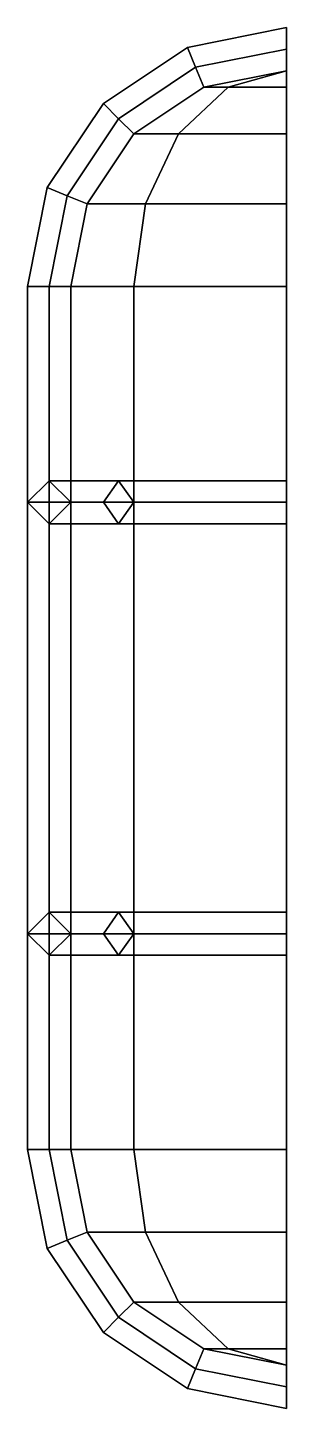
# Model space of a CAD drawing. Extents: x -6.16 to -6.1, y -0.16 to 0.16.
import ezdxf

# ---------------------------------------------------------------- set-up
doc = ezdxf.new("R2010")
doc.units = 0
doc.layers.add('LIGHT', color=2, linetype='CONTINUOUS')

msp = doc.modelspace()

# ---------------------------------------------------------------- linework, layer by layer
at = {"layer": 'LIGHT'}
for points in [[(-6.12296, 0.15543, 2), (-6.12105, 0.15081, 2.005), (-6.1, 0.155, 2.005), (-6.1, 0.16, 2)], [(-6.12105, 0.15081, 1.995), (-6.12296, 0.15543, 2), (-6.1, 0.16, 2), (-6.1, 0.155, 1.995)], [(-6.14243, 0.14243, 2), (-6.13889, 0.13889, 2.005), (-6.12105, 0.15081, 2.005), (-6.12296, 0.15543, 2)], [(-6.13889, 0.13889, 1.995), (-6.14243, 0.14243, 2), (-6.12296, 0.15543, 2), (-6.12105, 0.15081, 1.995)], [(-6.12105, 0.15081, 2.005), (-6.11913, 0.14619, 2), (-6.1, 0.15, 2), (-6.1, 0.155, 2.005)], [(-6.11913, 0.14619, 2), (-6.12105, 0.15081, 1.995), (-6.1, 0.155, 1.995), (-6.1, 0.15, 2)], [(-6.13889, 0.13889, 2.005), (-6.13536, 0.13536, 2), (-6.11913, 0.14619, 2), (-6.12105, 0.15081, 2.005)], [(-6.13536, 0.13536, 2), (-6.13889, 0.13889, 1.995), (-6.12105, 0.15081, 1.995), (-6.11913, 0.14619, 2)], [(-6.1, 0.15, 2), (-6.11353, 0.14619, 1.98647), (-6.11913, 0.14619, 2), (-6.1, 0.15, 2)], [(-6.1, 0.15, 2), (-6.11913, 0.14619, 2), (-6.11353, 0.14619, 2.01353), (-6.1, 0.15, 2)], [(-6.1, 0.15, 2), (-6.1, 0.14619, 1.98087), (-6.11353, 0.14619, 1.98647), (-6.1, 0.15, 2)], [(-6.1, 0.15, 2), (-6.11353, 0.14619, 2.01353), (-6.1, 0.14619, 2.01913), (-6.1, 0.15, 2)], [(-6.11353, 0.14619, 1.98647), (-6.125, 0.13536, 1.975), (-6.13536, 0.13536, 2), (-6.11913, 0.14619, 2)], [(-6.11913, 0.14619, 2), (-6.13536, 0.13536, 2), (-6.125, 0.13536, 2.025), (-6.11353, 0.14619, 2.01353)], [(-6.1, 0.14619, 1.98087), (-6.1, 0.13536, 1.96464), (-6.125, 0.13536, 1.975), (-6.11353, 0.14619, 1.98647)], [(-6.11353, 0.14619, 2.01353), (-6.125, 0.13536, 2.025), (-6.1, 0.13536, 2.03536), (-6.1, 0.14619, 2.01913)], [(-6.15543, 0.12296, 2), (-6.15081, 0.12105, 2.005), (-6.13889, 0.13889, 2.005), (-6.14243, 0.14243, 2)], [(-6.15081, 0.12105, 1.995), (-6.15543, 0.12296, 2), (-6.14243, 0.14243, 2), (-6.13889, 0.13889, 1.995)], [(-6.15081, 0.12105, 2.005), (-6.14619, 0.11913, 2), (-6.13536, 0.13536, 2), (-6.13889, 0.13889, 2.005)], [(-6.14619, 0.11913, 2), (-6.15081, 0.12105, 1.995), (-6.13889, 0.13889, 1.995), (-6.13536, 0.13536, 2)], [(-6.125, 0.13536, 1.975), (-6.13266, 0.11913, 1.96734), (-6.14619, 0.11913, 2), (-6.13536, 0.13536, 2)], [(-6.13536, 0.13536, 2), (-6.14619, 0.11913, 2), (-6.13266, 0.11913, 2.03266), (-6.125, 0.13536, 2.025)], [(-6.1, 0.13536, 1.96464), (-6.1, 0.11913, 1.95381), (-6.13266, 0.11913, 1.96734), (-6.125, 0.13536, 1.975)], [(-6.125, 0.13536, 2.025), (-6.13266, 0.11913, 2.03266), (-6.1, 0.11913, 2.04619), (-6.1, 0.13536, 2.03536)], [(-6.16, 0.1, 2), (-6.155, 0.1, 2.005), (-6.15081, 0.12105, 2.005), (-6.15543, 0.12296, 2)], [(-6.155, 0.1, 1.995), (-6.16, 0.1, 2), (-6.15543, 0.12296, 2), (-6.15081, 0.12105, 1.995)], [(-6.155, 0.1, 2.005), (-6.15, 0.1, 2), (-6.14619, 0.11913, 2), (-6.15081, 0.12105, 2.005)], [(-6.15, 0.1, 2), (-6.155, 0.1, 1.995), (-6.15081, 0.12105, 1.995), (-6.14619, 0.11913, 2)], [(-6.13266, 0.11913, 1.96734), (-6.13536, 0.1, 1.96464), (-6.15, 0.1, 2), (-6.14619, 0.11913, 2)], [(-6.14619, 0.11913, 2), (-6.15, 0.1, 2), (-6.13536, 0.1, 2.03536), (-6.13266, 0.11913, 2.03266)], [(-6.1, 0.11913, 1.95381), (-6.1, 0.1, 1.95), (-6.13536, 0.1, 1.96464), (-6.13266, 0.11913, 1.96734)], [(-6.13266, 0.11913, 2.03266), (-6.13536, 0.1, 2.03536), (-6.1, 0.1, 2.05), (-6.1, 0.11913, 2.04619)], [(-6.155, 0.1, 2.005), (-6.16, 0.1, 2), (-6.16, -0.1, 2), (-6.155, -0.1, 2.005)], [(-6.16, 0.1, 2), (-6.155, 0.1, 1.995), (-6.155, -0.1, 1.995), (-6.16, -0.1, 2)], [(-6.15, 0.1, 2), (-6.155, 0.1, 2.005), (-6.155, -0.1, 2.005), (-6.15, -0.1, 2)], [(-6.155, 0.1, 1.995), (-6.15, 0.1, 2), (-6.15, -0.1, 2), (-6.155, -0.1, 1.995)], [(-6.13536, 0.1, 2.03536), (-6.15, 0.1, 2), (-6.15, -0.1, 2), (-6.13536, -0.1, 2.03536)], [(-6.15, 0.1, 2), (-6.13536, 0.1, 1.96464), (-6.13536, -0.1, 1.96464), (-6.15, -0.1, 2)], [(-6.1, 0.1, 2.05), (-6.13536, 0.1, 2.03536), (-6.13536, -0.1, 2.03536), (-6.1, -0.1, 2.05)], [(-6.13536, 0.1, 1.96464), (-6.1, 0.1, 1.95), (-6.1, -0.1, 1.95), (-6.13536, -0.1, 1.96464)], [(-6.155, 0.055, 2), (-6.16, 0.05, 2), (-6.14243, 0.05, 2.04243), (-6.13889, 0.055, 2.03889)], [(-6.13889, 0.055, 1.96111), (-6.14243, 0.05, 1.95757), (-6.16, 0.05, 2), (-6.155, 0.055, 2)], [(-6.15, 0.05, 2), (-6.155, 0.055, 2), (-6.13889, 0.055, 2.03889), (-6.13536, 0.05, 2.03536)], [(-6.13536, 0.05, 1.96464), (-6.13889, 0.055, 1.96111), (-6.155, 0.055, 2), (-6.15, 0.05, 2)], [(-6.1, 0.055, 1.945), (-6.1, 0.05, 1.94), (-6.14243, 0.05, 1.95757), (-6.13889, 0.055, 1.96111)], [(-6.13889, 0.055, 2.03889), (-6.14243, 0.05, 2.04243), (-6.1, 0.05, 2.06), (-6.1, 0.055, 2.055)], [(-6.1, 0.05, 1.95), (-6.1, 0.055, 1.945), (-6.13889, 0.055, 1.96111), (-6.13536, 0.05, 1.96464)], [(-6.13536, 0.05, 2.03536), (-6.13889, 0.055, 2.03889), (-6.1, 0.055, 2.055), (-6.1, 0.05, 2.05)], [(-6.16, 0.05, 2), (-6.155, 0.045, 2), (-6.13889, 0.045, 2.03889), (-6.14243, 0.05, 2.04243)], [(-6.14243, 0.05, 1.95757), (-6.13889, 0.045, 1.96111), (-6.155, 0.045, 2), (-6.16, 0.05, 2)], [(-6.155, 0.045, 2), (-6.15, 0.05, 2), (-6.13536, 0.05, 2.03536), (-6.13889, 0.045, 2.03889)], [(-6.13889, 0.045, 1.96111), (-6.13536, 0.05, 1.96464), (-6.15, 0.05, 2), (-6.155, 0.045, 2)], [(-6.1, 0.05, 1.94), (-6.1, 0.045, 1.945), (-6.13889, 0.045, 1.96111), (-6.14243, 0.05, 1.95757)], [(-6.14243, 0.05, 2.04243), (-6.13889, 0.045, 2.03889), (-6.1, 0.045, 2.055), (-6.1, 0.05, 2.06)], [(-6.1, 0.045, 1.945), (-6.1, 0.05, 1.95), (-6.13536, 0.05, 1.96464), (-6.13889, 0.045, 1.96111)], [(-6.13889, 0.045, 2.03889), (-6.13536, 0.05, 2.03536), (-6.1, 0.05, 2.05), (-6.1, 0.045, 2.055)], [(-6.13889, -0.045, 1.96111), (-6.14243, -0.05, 1.95757), (-6.16, -0.05, 2), (-6.155, -0.045, 2)], [(-6.155, -0.045, 2), (-6.16, -0.05, 2), (-6.14243, -0.05, 2.04243), (-6.13889, -0.045, 2.03889)], [(-6.13536, -0.05, 1.96464), (-6.13889, -0.045, 1.96111), (-6.155, -0.045, 2), (-6.15, -0.05, 2)], [(-6.15, -0.05, 2), (-6.155, -0.045, 2), (-6.13889, -0.045, 2.03889), (-6.13536, -0.05, 2.03536)], [(-6.1, -0.045, 1.945), (-6.1, -0.05, 1.94), (-6.14243, -0.05, 1.95757), (-6.13889, -0.045, 1.96111)], [(-6.13889, -0.045, 2.03889), (-6.14243, -0.05, 2.04243), (-6.1, -0.05, 2.06), (-6.1, -0.045, 2.055)], [(-6.1, -0.05, 1.95), (-6.1, -0.045, 1.945), (-6.13889, -0.045, 1.96111), (-6.13536, -0.05, 1.96464)], [(-6.13536, -0.05, 2.03536), (-6.13889, -0.045, 2.03889), (-6.1, -0.045, 2.055), (-6.1, -0.05, 2.05)], [(-6.14243, -0.05, 1.95757), (-6.13889, -0.055, 1.96111), (-6.155, -0.055, 2), (-6.16, -0.05, 2)], [(-6.16, -0.05, 2), (-6.155, -0.055, 2), (-6.13889, -0.055, 2.03889), (-6.14243, -0.05, 2.04243)], [(-6.13889, -0.055, 1.96111), (-6.13536, -0.05, 1.96464), (-6.15, -0.05, 2), (-6.155, -0.055, 2)], [(-6.155, -0.055, 2), (-6.15, -0.05, 2), (-6.13536, -0.05, 2.03536), (-6.13889, -0.055, 2.03889)], [(-6.1, -0.05, 1.94), (-6.1, -0.055, 1.945), (-6.13889, -0.055, 1.96111), (-6.14243, -0.05, 1.95757)], [(-6.14243, -0.05, 2.04243), (-6.13889, -0.055, 2.03889), (-6.1, -0.055, 2.055), (-6.1, -0.05, 2.06)], [(-6.1, -0.055, 1.945), (-6.1, -0.05, 1.95), (-6.13536, -0.05, 1.96464), (-6.13889, -0.055, 1.96111)], [(-6.13889, -0.055, 2.03889), (-6.13536, -0.05, 2.03536), (-6.1, -0.05, 2.05), (-6.1, -0.055, 2.055)], [(-6.15543, -0.12296, 2), (-6.15081, -0.12105, 2.005), (-6.155, -0.1, 2.005), (-6.16, -0.1, 2)], [(-6.15081, -0.12105, 1.995), (-6.15543, -0.12296, 2), (-6.16, -0.1, 2), (-6.155, -0.1, 1.995)], [(-6.15081, -0.12105, 2.005), (-6.14619, -0.11913, 2), (-6.15, -0.1, 2), (-6.155, -0.1, 2.005)], [(-6.14619, -0.11913, 2), (-6.15081, -0.12105, 1.995), (-6.155, -0.1, 1.995), (-6.15, -0.1, 2)], [(-6.14619, -0.11913, 2), (-6.15, -0.1, 2), (-6.13536, -0.1, 1.96464), (-6.13266, -0.11913, 1.96734)], [(-6.13266, -0.11913, 2.03266), (-6.13536, -0.1, 2.03536), (-6.15, -0.1, 2), (-6.14619, -0.11913, 2)], [(-6.13266, -0.11913, 1.96734), (-6.13536, -0.1, 1.96464), (-6.1, -0.1, 1.95), (-6.1, -0.11913, 1.95381)], [(-6.1, -0.11913, 2.04619), (-6.1, -0.1, 2.05), (-6.13536, -0.1, 2.03536), (-6.13266, -0.11913, 2.03266)], [(-6.14243, -0.14243, 2), (-6.13889, -0.13889, 2.005), (-6.15081, -0.12105, 2.005), (-6.15543, -0.12296, 2)], [(-6.13889, -0.13889, 1.995), (-6.14243, -0.14243, 2), (-6.15543, -0.12296, 2), (-6.15081, -0.12105, 1.995)], [(-6.13889, -0.13889, 2.005), (-6.13536, -0.13536, 2), (-6.14619, -0.11913, 2), (-6.15081, -0.12105, 2.005)], [(-6.13536, -0.13536, 2), (-6.13889, -0.13889, 1.995), (-6.15081, -0.12105, 1.995), (-6.14619, -0.11913, 2)], [(-6.13536, -0.13536, 2), (-6.14619, -0.11913, 2), (-6.13266, -0.11913, 1.96734), (-6.125, -0.13536, 1.975)], [(-6.125, -0.13536, 2.025), (-6.13266, -0.11913, 2.03266), (-6.14619, -0.11913, 2), (-6.13536, -0.13536, 2)], [(-6.125, -0.13536, 1.975), (-6.13266, -0.11913, 1.96734), (-6.1, -0.11913, 1.95381), (-6.1, -0.13536, 1.96464)], [(-6.1, -0.13536, 2.03536), (-6.1, -0.11913, 2.04619), (-6.13266, -0.11913, 2.03266), (-6.125, -0.13536, 2.025)], [(-6.12105, -0.15081, 2.005), (-6.11913, -0.14619, 2), (-6.13536, -0.13536, 2), (-6.13889, -0.13889, 2.005)], [(-6.11913, -0.14619, 2), (-6.12105, -0.15081, 1.995), (-6.13889, -0.13889, 1.995), (-6.13536, -0.13536, 2)], [(-6.11913, -0.14619, 2), (-6.13536, -0.13536, 2), (-6.125, -0.13536, 1.975), (-6.11353, -0.14619, 1.98647)], [(-6.11353, -0.14619, 2.01353), (-6.125, -0.13536, 2.025), (-6.13536, -0.13536, 2), (-6.11913, -0.14619, 2)], [(-6.11353, -0.14619, 1.98647), (-6.125, -0.13536, 1.975), (-6.1, -0.13536, 1.96464), (-6.1, -0.14619, 1.98087)], [(-6.1, -0.14619, 2.01913), (-6.1, -0.13536, 2.03536), (-6.125, -0.13536, 2.025), (-6.11353, -0.14619, 2.01353)], [(-6.12296, -0.15543, 2), (-6.12105, -0.15081, 2.005), (-6.13889, -0.13889, 2.005), (-6.14243, -0.14243, 2)], [(-6.12105, -0.15081, 1.995), (-6.12296, -0.15543, 2), (-6.14243, -0.14243, 2), (-6.13889, -0.13889, 1.995)], [(-6.1, -0.155, 2.005), (-6.1, -0.15, 2), (-6.11913, -0.14619, 2), (-6.12105, -0.15081, 2.005)], [(-6.1, -0.15, 2), (-6.1, -0.155, 1.995), (-6.12105, -0.15081, 1.995), (-6.11913, -0.14619, 2)], [(-6.1, -0.15, 2), (-6.11913, -0.14619, 2), (-6.11353, -0.14619, 1.98647), (-6.1, -0.15, 2)], [(-6.1, -0.15, 2), (-6.11353, -0.14619, 2.01353), (-6.11913, -0.14619, 2), (-6.1, -0.15, 2)], [(-6.1, -0.15, 2), (-6.11353, -0.14619, 1.98647), (-6.1, -0.14619, 1.98087), (-6.1, -0.15, 2)], [(-6.1, -0.15, 2), (-6.1, -0.14619, 2.01913), (-6.11353, -0.14619, 2.01353), (-6.1, -0.15, 2)], [(-6.1, -0.16, 2), (-6.1, -0.155, 2.005), (-6.12105, -0.15081, 2.005), (-6.12296, -0.15543, 2)], [(-6.1, -0.155, 1.995), (-6.1, -0.16, 2), (-6.12296, -0.15543, 2), (-6.12105, -0.15081, 1.995)]]:
    msp.add_3dface(points, dxfattribs=at)

doc.saveas('drawing.dxf')
